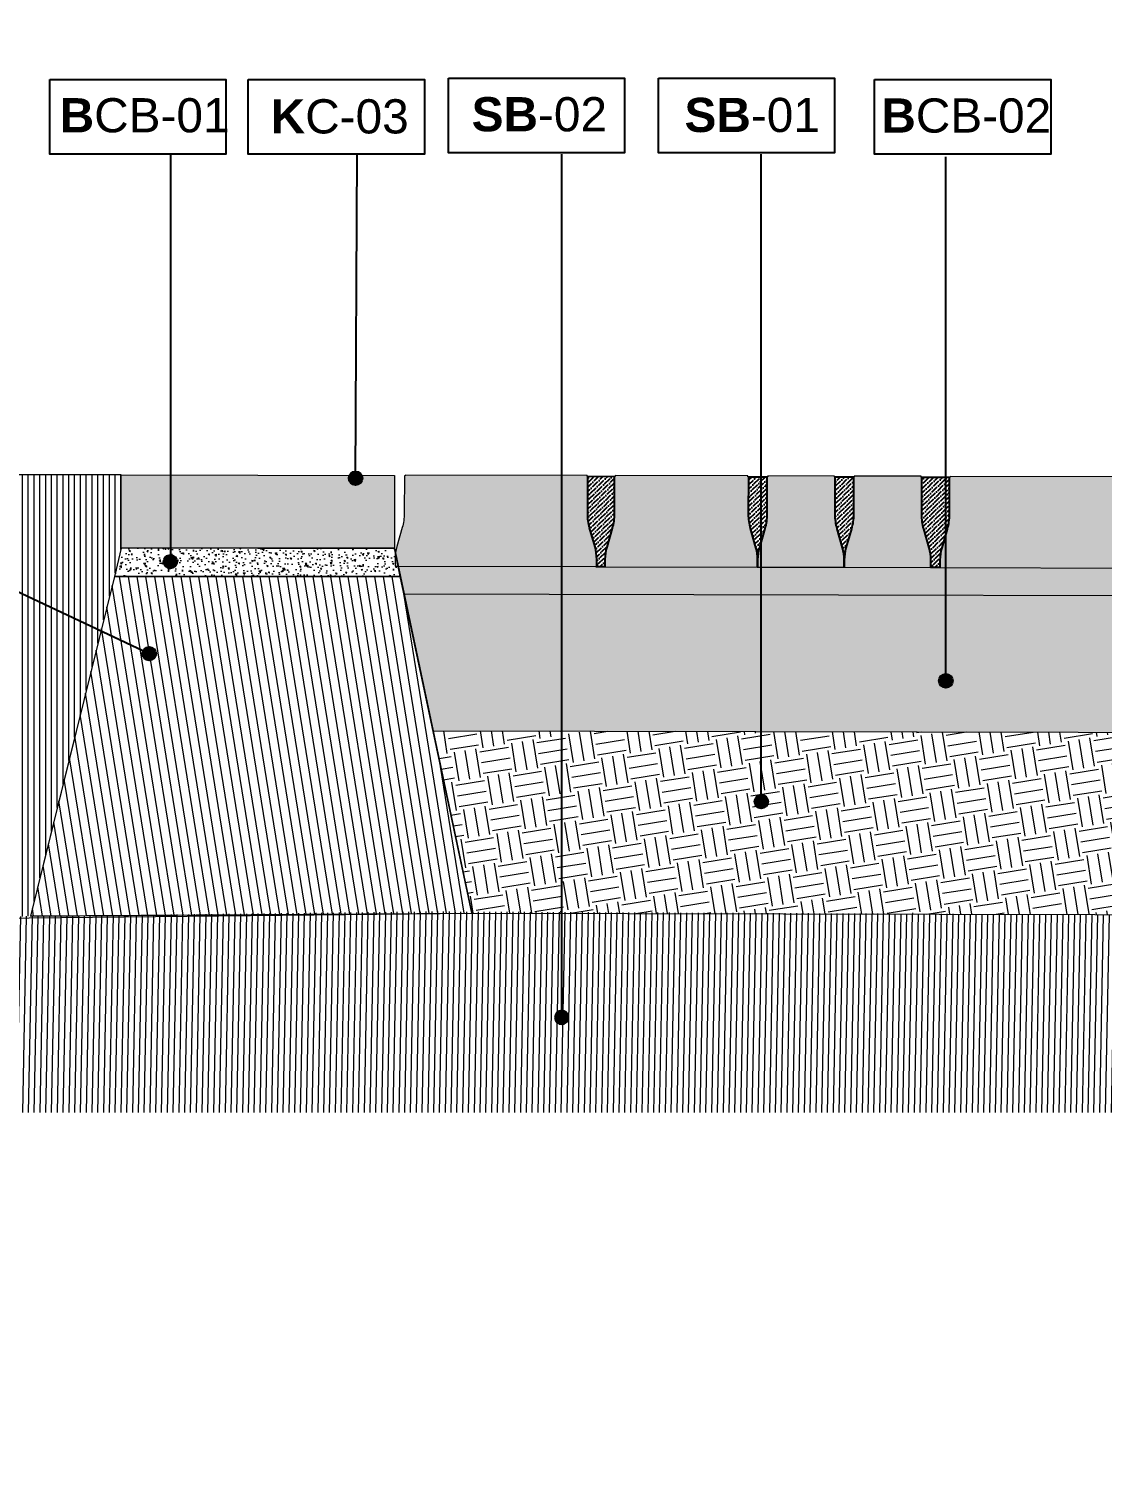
# Model space of a CAD drawing. Header units: metres. Extents: x -325 to 301, y -147 to 149.
# Drawn here: x 23.929 to 25.106, y 75.306 to 76.882 of the extents above; entities that cross this region are included whole.
import ezdxf

# ---------------------------------------------------------------- set-up
doc = ezdxf.new("R2010")
doc.units = ezdxf.units.M
doc.layers.add('-aux', color=50, linetype='Continuous', plot=False)
doc.layers.add('-AUX_MON', color=3, linetype='Continuous', plot=False)
for name, color, linetype, true_color in [('0-TX-1_25', 7, 'Continuous', 0x3f4f7f), ('3-TR-paviment fort', 7, 'Continuous', 0xd1d1d1), ('EIT_3 TR sorra', 7, 'Continuous', 0xd8ceb0)]:
    doc.layers.add(name, color=color, linetype=linetype, true_color=true_color)
for name, color, linetype, lineweight, true_color in [('03-TR-Paviment_01_Compacted Ground', 7, 'Continuous', 5, 0xc5a967), ('03-TR-Paviment_05_Open Joint Precast Pavements', 7, 'Continuous', 5, 0xb3b3b3), ('3-TR tot_u', 7, 'Continuous', 5, 0x787878)]:
    doc.layers.add(name, color=color, linetype=linetype, lineweight=lineweight, true_color=true_color)
for name, color, linetype, lineweight in [('1-CM', 7, 'Continuous', 0), ('3-TR Formigó', 252, 'Continuous', 0), ('3-TR Seleccionat', 44, 'Continuous', 0), ('3-TR Tot-u', 37, 'Continuous', 0)]:
    doc.layers.add(name, color=color, linetype=linetype, lineweight=lineweight)
doc.layers.add('A-KEYPLAN_HATCH', color=7, linetype='Continuous')
doc.layers.add('A_TEXT_2', color=7, linetype='Continuous')
doc.styles.get("Standard").update_dxf_attribs({"font": 'arial.ttf'})

# ---------------------------------------------------------------- blocks, each defined once
blk = doc.blocks.new('hatch keyplan 2')
at = {"layer": 'A-KEYPLAN_HATCH'}
blk.add_lwpolyline([(0, 0.005476596624248486), (0.012874798693294, 0.005476596623793739), (0.012874798693294, -2.273736754432321e-13), (0, 0)], close=True, dxfattribs=at)
blk = doc.blocks.new('hatch keyplan')
at = {"layer": 'A-KEYPLAN_HATCH'}
blk.add_blockref('hatch keyplan 2', (1.430579833341536, 0.8521467901477053), dxfattribs=at)
blk = doc.blocks.new('SB-01')
at = {"layer": 'A-KEYPLAN_HATCH'}
blk.add_blockref('hatch keyplan', (-1.430579833341536, -0.8521467901477053), dxfattribs=at)
at = {"layer": 'A_TEXT_2', "insert": (-0.0007977307988561444, 0.004032374434375541), "char_height": 0.0025, "attachment_point": 1}
blk.add_mtext_dynamic_manual_height_columns('\\pi0.00271;{\\fArial|b1|i0|c0|p34;SB}-01', width=0.01456192034901793, gutter_width=0.015, heights=[0], dxfattribs=at)
blk = doc.blocks.new('B-CB02')
at = {"layer": 'A-KEYPLAN_HATCH'}
blk.add_blockref('hatch keyplan', (-1.430579833341536, -0.8521467901477053), dxfattribs=at)
at = {"layer": 'A_TEXT_2', "insert": (-0.0007977308478888112, 0.004087061300781514), "char_height": 0.0025, "attachment_point": 1}
blk.add_mtext_dynamic_manual_height_columns('\\pi0.00129;{\\fArial|b1|i0|c0|p34;B}CB-02', width=0.01456192034901793, gutter_width=0.015, heights=[0], dxfattribs=at)
blk = doc.blocks.new('SB-02')
at = {"layer": 'A-KEYPLAN_HATCH'}
blk.add_blockref('hatch keyplan', (-1.430579833341138, -0.8521467901475916), dxfattribs=at)
at = {"layer": 'A_TEXT_2', "insert": (-0.0007977306930945227, 0.004083503112326525), "char_height": 0.0025, "attachment_point": 1}
blk.add_mtext_dynamic_manual_height_columns('\\pi0.00249;{\\fArial|b1|i0|c0|p34;SB}-02', width=0.01456192034901793, gutter_width=0.015, heights=[0], dxfattribs=at)
blk = doc.blocks.new('B-CB01')
at = {"layer": 'A-KEYPLAN_HATCH'}
blk.add_blockref('hatch keyplan', (-1.430579833341536, -0.8521467901477052), dxfattribs=at)
at = {"layer": 'A_TEXT_2', "insert": (-0.0007977308478921419, 0.004105509799023688), "char_height": 0.0025, "attachment_point": 1}
blk.add_mtext_dynamic_manual_height_columns('\\pi0.00152;{\\fArial|b1|i0|c0|p34;B}CB-01', width=0.01456192034901793, gutter_width=0.015, heights=[0], dxfattribs=at)
blk = doc.blocks.new('POINT')
at = {"layer": '0-TX-1_25'}
h = blk.add_hatch(dxfattribs=at)
h.set_pattern_fill('ANGLE', color=256)
h.set_pattern_definition([(0, (-83.74681484067048, -12.72584030761209), (0, 6.985), [5.08, -1.905]), (90, (-83.74681484067048, -12.72584030761209), (-6.985, 4.277078946022131e-16), [5.08, -1.905])])
edge = h.paths.add_edge_path()
edge.add_arc((0, 0), 0.0075, 0, 360)
h = blk.add_hatch(color=256, dxfattribs=at)
h.dxf.hatch_style = 1
edge = h.paths.add_edge_path()
edge.add_arc((0, 0), 0.0075, 0, 360)
blk.add_circle((0, 0), 0.0075, dxfattribs=at)
blk = doc.blocks.new('K02')
at = {"layer": 'A-KEYPLAN_HATCH'}
blk.add_blockref('hatch keyplan', (-1.430579833245696, -0.8521467901477054), dxfattribs=at)
at = {"layer": 'A_TEXT_2', "insert": (-0.0007977307987558913, 0.004020148496218123), "char_height": 0.0025, "attachment_point": 1}
blk.add_mtext_dynamic_manual_height_columns('\\pi0.00244;{\\fArial|b1|i0|c0|p34;K}C-03', width=0.01456192034901793, gutter_width=0.015, heights=[0], dxfattribs=at)

msp = doc.modelspace()

# ---------------------------------------------------------------- hatches: boundary and pattern name
at = {"layer": '03-TR-Paviment_01_Compacted Ground'}
h = msp.add_hatch(dxfattribs=at)
h.set_pattern_fill('ANSI31', color=256, scale=0.002, angle=225, style=0)
h.set_pattern_definition([(270, (-4.849695607375455, -6.5043797760286), (0.006350000000000001, -8.673617379884035e-19), [])])
h.paths.add_polyline_path([(22.61080998752722, 76.39306014370344), (24.03026824687275, 76.39252518765456), (24.0305061165088, 76.31252455911701), (23.93085806029906, 75.90847544553577), (22.61080998752722, 75.89305985457308)])
at = {"layer": '03-TR-Paviment_05_Open Joint Precast Pavements'}
h = msp.add_hatch(color=256, dxfattribs=at)
h.dxf.hatch_style = 1
edge = h.paths.add_edge_path()
edge.add_line((24.55192987463048, 76.2919376604349), (24.55194936814329, 76.3001334159725))
edge.add_arc((24.50353194535089, 76.30024856498079), 0.0484175597190922, 359.8637362467654, 375.8627553731544)
edge.add_line((24.55010572523421, 76.31348272972708), (24.54420842724463, 76.33423654968819))
edge.add_arc((24.59917690908976, 76.34985610675189), 0.05714459343826128, 179.8637335127056, 195.8627526389885, ccw=False)
edge.add_line((24.54203247726506, 76.34999201354539), (24.5421302852275, 76.39111717139339))
edge.add_line((24.5421302852275, 76.39111717139339), (24.5413330819512, 76.39111906663483))
edge.add_line((24.5413330819512, 76.39111906663483), (24.54133508895135, 76.39196314011669))
edge.add_line((24.54133508895135, 76.39196314011669), (24.34176420495456, 76.39243778121626))
edge.add_line((24.34176420495456, 76.39243778121626), (24.34176219655743, 76.39159370726874))
edge.add_line((24.34176219655743, 76.39159370726874), (24.34096499374678, 76.39159560623547))
edge.add_line((24.34096499374678, 76.39159560623547), (24.34086718671566, 76.350470446292))
edge.add_arc((24.28372275557643, 76.35060634960404), 0.05714459274451294, 343.8647178754501, 359.86373700173243, ccw=False)
edge.add_line((24.33861632021686, 76.33472551080366), (24.33262037095225, 76.31399997324651))
edge.add_arc((24.37913067016737, 76.30054443055818), 0.04841755427650572, 163.8647150189116, 179.8637341453007)
edge.add_line((24.33071325282177, 76.30065958132936), (24.33069376117161, 76.29246382602459))
edge.add_line((24.33069376117161, 76.29246382602459), (24.55192987463048, 76.2919376604349))
h = msp.add_hatch(color=256, dxfattribs=at)
h.dxf.hatch_style = 1
edge = h.paths.add_edge_path()
edge.add_line((24.72840486961028, 76.29144442548012), (24.72842436079478, 76.29964018148338))
edge.add_arc((24.68000694188454, 76.2997553400831), 0.04841755585976164, 359.8637248856966, 375.8627440120854)
edge.add_line((24.72658072067967, 76.31298949453948), (24.72068342175877, 76.33374331450058))
edge.add_arc((24.77565190324117, 76.3493628681343), 0.05714459215181739, 179.8637303040263, 195.8627494303093, ccw=False)
edge.add_line((24.71850747271052, 76.34949877812495), (24.71860527881032, 76.39062393597295))
edge.add_line((24.71860527881032, 76.39062393597295), (24.71780807553401, 76.39062583191289))
edge.add_line((24.71780807553401, 76.39062583191289), (24.71781008393114, 76.39146990516191))
edge.add_line((24.71781008393114, 76.39146990516191), (24.57198462524062, 76.3918167236351))
edge.add_line((24.57198462524062, 76.3918167236351), (24.57198261917179, 76.39097264759211))
edge.add_line((24.57198261917179, 76.39097264759211), (24.57118541496417, 76.39097454795582))
edge.add_line((24.57118541496417, 76.39097454795582), (24.57108760793304, 76.34984938661536))
edge.add_arc((24.51394318520761, 76.3499852961783), 0.05714458434561086, 343.8647115879657, 359.86373071424816, ccw=False)
edge.add_line((24.56883674003726, 76.33410445368817), (24.56284079263529, 76.31337891519969))
edge.add_arc((24.60935108889959, 76.29992336954705), 0.04841755226571502, 163.8647106787937, 179.863729805183)
edge.add_line((24.56093367357349, 76.30003852398103), (24.56091418052634, 76.29184276890909))
edge.add_line((24.56091418052634, 76.29184276890909), (24.72840486961028, 76.29144442548012))
h = msp.add_hatch(color=256, dxfattribs=at)
h.dxf.hatch_style = 1
edge = h.paths.add_edge_path()
edge.add_line((24.82336767698249, 76.29121500929786), (24.82338717002964, 76.29941076483546))
edge.add_arc((24.77496974332812, 76.2995259160826), 0.04841756363352055, 359.8637336083928, 375.8627527347822)
edge.add_line((24.82154352758622, 76.3127600797542), (24.81564622913098, 76.33351389831832))
edge.add_arc((24.87061470812821, 76.3491334516028), 0.05714458966582783, 179.863730648269, 195.8627497745513, ccw=False)
edge.add_line((24.81347028008273, 76.3492693612442), (24.81356808804518, 76.39039451792804))
edge.add_line((24.81356808804518, 76.39039451792804), (24.81277088476887, 76.39039641573062))
edge.add_line((24.81277088476887, 76.39039641573062), (24.81277289223468, 76.39124048967814))
edge.add_line((24.81277289223468, 76.39124048967814), (24.73947530547699, 76.39141481230935))
edge.add_line((24.73947530547699, 76.39141481230935), (24.7394732966142, 76.39057073859466))
edge.add_line((24.7394732966142, 76.39057073859466), (24.73867609380355, 76.39057263849271))
edge.add_line((24.73867609380355, 76.39057263849271), (24.73857828677243, 76.34944747668659))
edge.add_arc((24.68143386534104, 76.34958338305239), 0.05714458304395961, 343.86471479047367, 359.8637339167563, ccw=False)
edge.add_line((24.73632741980797, 76.33370254399223), (24.730331472406, 76.3129770043396))
edge.add_arc((24.77684176760907, 76.29952145714658), 0.04841755167437702, 163.8647085787732, 179.8637277051623)
edge.add_line((24.72842435287854, 76.29963661335377), (24.7284048621597, 76.29144085851466))
edge.add_line((24.7284048621597, 76.29144085851466), (24.82336767698249, 76.29121500929786))
h = msp.add_hatch(color=256, dxfattribs=at)
h.dxf.hatch_style = 1
edge = h.paths.add_edge_path()
edge.add_line((24.91833051089739, 76.29099622835373), (24.91835000487587, 76.29919198342567))
edge.add_arc((24.86993257853708, 76.29930713124284), 0.04841756326263924, 359.8637376662815, 375.8627567926698)
edge.add_line((24.91650636150112, 76.31254129811158), (24.91060906351155, 76.33329511690853))
edge.add_arc((24.96557754499394, 76.34891467054226), 0.05714459215181739, 179.8637303040263, 195.8627494303093, ccw=False)
edge.add_line((24.9084331144633, 76.3490505805329), (24.90853092196008, 76.39017573698392))
edge.add_line((24.90853092196008, 76.39017573698392), (24.90773371868378, 76.39017763432084))
edge.add_line((24.90773371868378, 76.39017763432084), (24.90773572661525, 76.39102170756986))
edge.add_line((24.90773572661525, 76.39102170756986), (24.83443813985756, 76.39119603136523))
edge.add_line((24.83443813985756, 76.39119603136523), (24.83443613146042, 76.39035195648638))
edge.add_line((24.83443613146042, 76.39035195648638), (24.83363892818412, 76.39035385708293))
edge.add_line((24.83363892818412, 76.39035385708293), (24.83354112115299, 76.34922869457831))
edge.add_arc((24.77639670078283, 76.34936459940376), 0.05714458197907877, 343.86471633237176, 359.86373545865416, ccw=False)
edge.add_line((24.8312902546542, 76.33348376211678), (24.8252943063209, 76.31275822316265))
edge.add_arc((24.87180460198964, 76.29930267928319), 0.04841755120083587, 163.8647124986113, 179.8637316250004)
edge.add_line((24.82338718772477, 76.29941783217681), (24.8233676960746, 76.2912220780362))
edge.add_line((24.8233676960746, 76.2912220780362), (24.91833051089739, 76.29099622835373))
h = msp.add_hatch(color=256, dxfattribs=at)
h.dxf.hatch_style = 1
edge = h.paths.add_edge_path()
edge.add_line((25.14956659852138, 76.29044627399152), (25.14958609110287, 76.29864202952912))
edge.add_arc((25.10116866960452, 76.29875718173456), 0.04841755843264849, 359.8637324597371, 375.8627515861262)
edge.add_line((25.14774244912511, 76.31199134305088), (25.14184515020421, 76.33274516231349))
edge.add_arc((25.19681363417178, 76.34836471629646), 0.05714459463781036, 179.8637299597835, 195.8627490860664, ccw=False)
edge.add_line((25.13966920115596, 76.34850062663635), (25.13976700865274, 76.38962578471718))
edge.add_line((25.13976700865274, 76.38962578471718), (25.1389698058421, 76.38962768019145))
edge.add_line((25.1389698058421, 76.38962768019145), (25.13897181284225, 76.39047175367331))
edge.add_line((25.13897181284225, 76.39047175367331), (24.9394009283798, 76.39094639454005))
edge.add_line((24.9394009283798, 76.39094639454005), (24.93939892044833, 76.3901023203597))
edge.add_line((24.93939892044833, 76.3901023203597), (24.93860171763768, 76.39010421886077))
edge.add_line((24.93860171763768, 76.39010421886077), (24.93850391060656, 76.34897905961579))
edge.add_arc((24.88135947817328, 76.34911496612496), 0.05714459404616398, 343.8647146729562, 359.86373379923896, ccw=False)
edge.add_line((24.93625304317644, 76.33323412389463), (24.93025709484315, 76.31250858540615))
edge.add_arc((24.97676739322988, 76.29905304283423), 0.04841755344839514, 163.8647148788183, 179.8637340052075)
edge.add_line((24.92834997671267, 76.29916819372183), (24.92833048459685, 76.29097243911555))
edge.add_line((24.92833048459685, 76.29097243911555), (25.14956659852138, 76.29044627399152))
at = {"layer": '3-TR Formigó'}
h = msp.add_hatch(dxfattribs=at)
h.set_pattern_fill('ANSI31', color=256, scale=0.003, angle=234.1752438963392, style=0)
h.set_pattern_definition([(279.1752438963392, (27.1144553489675, 75.99228716552987), (0.009403130041245794, 0.001518805592372136), [])])
h.paths.add_polyline_path([(24.33637676665626, 76.28097248697269), (24.02286818433286, 76.28100495537426), (23.93085806029906, 75.90847544553577), (24.41478590104988, 75.9118312670863)])
at = {"layer": '3-TR Seleccionat'}
h = msp.add_hatch(dxfattribs=at)
h.set_pattern_fill('ANSI31', color=256, scale=0.002, angle=223.8682194563586, style=0)
h.set_pattern_definition([(268.8682194563586, (428160.3410399841, -659345.7728805491), (-0.006348761178338337, 0.0001254252782496586), [])])
h.paths.add_polyline_path([(25.61080998752722, 75.90783126786255), (25.61080998752722, 75.69306014370343), (22.61080998752722, 75.69306014370343), (22.61080998752722, 75.89305985457308), (24.37148724377655, 75.91362113636235)])
at = {"layer": '3-TR Tot-u'}
h = msp.add_hatch(dxfattribs=at)
h.set_pattern_fill('EARTH', color=256, scale=0.005, angle=-80.8247561036608, style=0)
h.set_pattern_definition([(279.1752438963392, (-9.790650092076557, -4.562816264586601), (0.03640645211205976, -0.02628108149624554), [0.03175, -0.03175]), (279.1752438963392, (-9.778896179525002, -4.56091775759613), (0.03640645211205976, -0.02628108149624554), [0.03175, -0.03175]), (279.1752438963392, (-9.76714226697344, -4.559019250605672), (0.03640645211205976, -0.02628108149624554), [0.03175, -0.03175]), (9.175243896339197, (-9.762591460459436, -4.5623043857927), (0.02628108149624554, 0.03640645211205976), [0.03175, -0.03175]), (9.175243896339197, (-9.760692953468972, -4.574058298344255), (0.02628108149624554, 0.03640645211205976), [0.03175, -0.03175]), (9.175243896339197, (-9.758794446478507, -4.58581221089581), (0.02628108149624554, 0.03640645211205976), [0.03175, -0.03175])])
h.paths.add_polyline_path([(24.37254828073583, 76.11192737810632), (24.41478590104988, 75.9118312670863), (24.49867334750376, 75.91164139998747), (25.6107564615744, 75.90917191359101), (25.61086351348003, 76.10917218357159)])
at = {"layer": '3-TR tot_u'}
h = msp.add_hatch(dxfattribs=at)
h.set_pattern_fill('AR-CONC', color=256, scale=9e-05, angle=90.26641431039367)
h.set_pattern_definition([(140.2664143103937, (-59.40835763809012, 53.48570681333907), (0.001358261347982061, 0.01640311316296629), [0.0017145, -0.0188595]), (85.26641431039367, (-59.40835763809012, 53.48570681333907), (-0.01718018148039424, -0.003251827319955159), [0.0013716, -0.0150876525753]), (190.7178590103937, (-59.4082444499506, 53.48707373504705), (-0.01582191943130427, 0.01315128580300938), [0.001457100792, -0.016028122014]), (136.4506143103937, (-59.41292958866528, 53.48568555449857), (0.003670327151181657, 0.02441444385953116), [0.00257175, -0.02828925]), (186.9019719203937, (-59.41262373052042, 53.48772008966876), (-0.02236745963156911, 0.02126259792724011), [0.0021856520826, -0.0240422047344]), (81.45056548039366, (-59.41292958866528, 53.48568555449857), (-0.02236745963047776, 0.02126259792845786), [0.0020573970363, -0.0226313758728]), (111.2664143103937, (-59.41179723044176, 53.48797684449628), (0.009140320580882877, 0.01368794375791834), [0.0017145, -0.0188595]), (56.2664143103937, (-59.41179723044176, 53.48797684449628), (-0.01660260073058194, 0.005485043237329697), [0.0013716, -0.0150876]), (161.7178593103937, (-59.41103553705541, 53.48911750647561), (-0.007462280235117282, 0.01917298696442482), [0.001457100791999997, -0.01602809438399995]), (127.7664143103937, (-59.40835763809012, 53.48570681333907), (-0.007611163754578943, 0.0002425866008496274), [0, -0.01490472, 0, -0.0153162, 0, -0.01514475]), (97.76641431039367, (-59.40835763809012, 53.48570681333907), (-0.009044117031634472, 0.005971780936707849), [0, -0.00873252, 0, -0.01456182, 0, -0.005772150000000001]), (57.76641431039366, (-59.40833393448297, 53.48060908844777), (0.0004588392826058817, 0.01220541901602734), [0, -0.005715, 0, -0.0178308, 0, -0.0236601]), (47.76641431039366, (-59.40832330506272, 53.47832311316019), (-0.002350348719380294, 0.0133208416991804), [0, -0.0074295, 0, -0.01184148, 0, -0.0168021])])
h.paths.add_polyline_path([(24.33637676665626, 76.28097248697269), (24.33026765431407, 76.31222696665229), (24.03026785947085, 76.31222698108778), (24.02286818433286, 76.28100495537426)])
h = msp.add_hatch(dxfattribs=at)
h.set_pattern_fill('AR-CONC', color=256, scale=0.0002, angle=90.26641431039367)
h.set_pattern_definition([(140.2664143103937, (-8.96527029979784, 4.825778376293727), (0.003018358551071247, 0.03645136258436954), [0.00381, -0.04191]), (85.26641431039367, (-8.96527029979784, 4.825778376293727), (-0.03817818106754276, -0.007226282933233686), [0.003048, -0.033528116834]), (190.7178590103937, (-8.965018770598892, 4.828815980089217), (-0.03515982095845395, 0.02922507956224307), [0.00323800176, -0.03561804892000001]), (136.4506143103937, (-8.975430189964865, 4.825731134425951), (0.00815628255818146, 0.05425431968784703), [0.005715, -0.062865]), (186.9019719203937, (-8.974750505198497, 4.830252323693031), (-0.04970546584793135, 0.04725021761608914), [0.004857004628, -0.053427121632]), (81.45056548039366, (-8.975430189964865, 4.825731134425951), (-0.04970546584550613, 0.04725021761879526), [0.004571993414, -0.050291946384]), (111.2664143103937, (-8.972913838356991, 4.830822889976403), (0.02031182351307306, 0.03041765279537408), [0.00381, -0.04191]), (56.2664143103937, (-8.972913838356991, 4.830822889976403), (-0.03689466829018208, 0.01218898497184377), [0.003048, -0.033528]), (161.7178593103937, (-8.97122118638735, 4.833357694374911), (-0.01658284496692729, 0.04260663769872181), [0.003238001759999998, -0.03561798751999996]), (127.7664143103937, (-8.96527029979784, 4.825778376293727), (-0.01691369723239765, 0.0005390813352213942), [0, -0.0331216, 0, -0.034036, 0, -0.033655]), (97.76641431039367, (-8.96527029979784, 4.825778376293727), (-0.02009803784807661, 0.01327062430379522), [0, -0.0194056, 0, -0.0323596, 0, -0.012827]), (57.76641431039366, (-8.965217625115269, 4.814450098757504), (0.001019642850235293, 0.02712315336894964), [0, -0.0127, 0, -0.039624, 0, -0.052578]), (47.76641431039366, (-8.965194004181381, 4.809370153673981), (-0.005222997154178432, 0.02960187044262312), [0, -0.01651, 0, -0.0263144, 0, -0.037338])])
h.paths.add_polyline_path([(24.34126020922143, 76.26199858881485), (25.6107564615744, 76.2591728100759), (25.61086351348003, 76.10917218357159), (24.37254828073583, 76.11192737810632)])
at = {"layer": '3-TR-paviment fort'}
msp.add_hatch(color=256, dxfattribs=at).paths.add_polyline_path([(24.03026824687275, 76.39252518765456), (24.33026763391807, 76.39193062865021), (24.33026770930929, 76.31193047138902), (24.0305061165088, 76.3125245591167)])
at = {"layer": 'EIT_3 TR sorra'}
h = msp.add_hatch(dxfattribs=at)
h.set_pattern_fill('ANSI36', color=256, scale=0.001075000000000009, angle=-0.7037206618616451, style=0, double=1)
h.set_pattern_definition([(44.29627933813831, (-4.778250480251554, 6.144557848116065), (0.001891461180019339, 0.006614238622742778), [0.00853281250000006, -0.001706562500000013, 0, -0.001706562500000013])])
edge = h.paths.add_edge_path()
edge.add_line((24.5609141642282, 76.29183589854246), (24.55192968464067, 76.29185726541063))
edge.add_line((24.55192968464067, 76.29185726541063), (24.55194917535951, 76.30005302094823))
edge.add_arc((24.50252471158434, 76.30010946730744), 0.0494244960081035, 359.9345640498967, 375.9335831760089)
edge.add_line((24.55005034646561, 76.31367762248), (24.54415304614773, 76.33443144570073))
edge.add_arc((24.59919915380726, 76.34985803266638), 0.0571668921131192, 179.9462923903083, 195.6554464373113, ccw=False)
edge.add_line((24.54203228680959, 76.34991161945244), (24.54213010268828, 76.39104027418388))
edge.add_line((24.54213010268828, 76.39104027418388), (24.57118540565094, 76.39097117237715))
edge.add_line((24.57118540565094, 76.39097117237715), (24.57108758930659, 76.34984251578307))
edge.add_arc((24.51394316018697, 76.34997842275789), 0.05714459073362212, 343.8647141981484, 359.8637333244596, ccw=False)
edge.add_line((24.56883672187647, 76.33409758099323), (24.56284077354318, 76.31337204483306))
edge.add_arc((24.60935106719294, 76.29991650461633), 0.04841754824349488, 163.8647159982642, 179.8637351244766)
edge.add_line((24.56093365587836, 76.30003165454572), (24.5609141642282, 76.29183589854246))
edge.add_line((24.5609141642282, 76.29183589854246), (24.55091419378838, 76.29185968079572))
h = msp.add_hatch(dxfattribs=at)
h.set_pattern_fill('ANSI36', color=256, scale=0.001075000000000009, angle=-0.7037206618616451, style=0, double=1)
h.set_pattern_definition([(44.29627933813831, (-4.873213287158105, 6.144787001898194), (0.001891461180019339, 0.006614238622742778), [0.00853281250000006, -0.001706562500000013, 0, -0.001706562500000013])])
edge = h.paths.add_edge_path()
edge.add_line((24.7284048621597, 76.29144085898032), (24.72842435474118, 76.29963661451792))
edge.add_arc((24.6800069388079, 76.29975176425155), 0.04841755286172247, 359.8637353691242, 375.8627544952362)
edge.add_line((24.72658071229776, 76.31298592640987), (24.72068341570517, 76.33373975009626))
edge.add_arc((24.77565189897447, 76.3493593090496), 0.0571445953247082, 179.8637349449599, 195.8627540711784, ccw=False)
edge.add_line((24.71850746525994, 76.34949521441912), (24.71860528253561, 76.39062386728791))
edge.add_line((24.71860528253561, 76.39062386728791), (24.73867610451376, 76.39057613071954))
edge.add_line((24.73867610451376, 76.39057613071954), (24.73857828723809, 76.34944747808358))
edge.add_arc((24.68143385066296, 76.34958338401066), 0.05714459818661387, 343.86471526643334, 359.86373439274473, ccw=False)
edge.add_line((24.73632741980797, 76.33370254119826), (24.73033147287166, 76.31297700480526))
edge.add_arc((24.7768417600242, 76.2995214604331), 0.04841754315703439, 163.8647091378449, 179.8637282640575)
edge.add_line((24.72842435380986, 76.29963661614774), (24.72840486262536, 76.29144085944598))
h = msp.add_hatch(dxfattribs=at)
h.set_pattern_fill('ANSI36', color=256, scale=0.001075000000000009, angle=-0.7037206618616451, style=0, double=1)
h.set_pattern_definition([(44.29627933813831, (-4.61075979116762, 6.144159311437662), (0.001891461180019339, 0.006614238622742778), [0.00853281250000006, -0.001706562500000013, 0, -0.001706562500000013])])
edge = h.paths.add_edge_path()
edge.add_line((24.82336767186021, 76.2912115114831), (24.8233871621134, 76.29940726655504))
edge.add_arc((24.7749697414426, 76.29952241864395), 0.04841755760481876, 359.8637325953043, 375.862751721416)
edge.add_line((24.82154352013564, 76.31275657984396), (24.81564622354304, 76.33351040259903))
edge.add_arc((24.87061470396445, 76.34912995777316), 0.05714459155227126, 179.8637320805235, 195.8627512067424, ccw=False)
edge.add_line((24.81347027402913, 76.34926586599057), (24.81356809083914, 76.39039451885937))
edge.add_line((24.81356809083914, 76.39039451885937), (24.8336389128173, 76.39034678485213))
edge.add_line((24.8336389128173, 76.39034678485213), (24.83354109554162, 76.34921812965503))
edge.add_arc((24.77639667139234, 76.34935403732834), 0.05714458576496215, 343.86471348595865, 359.8637326122693, ccw=False)
edge.add_line((24.8312902281115, 76.33347319626218), (24.82529428024387, 76.31274765870502))
edge.add_arc((24.87180457047714, 76.29929211221042), 0.0484175467062453, 163.8647077383073, 179.8637268645199)
edge.add_line((24.82338716071641, 76.29940726911617), (24.82336767139455, 76.29121151055178))
h = msp.add_hatch(dxfattribs=at)
h.set_pattern_fill('ANSI36', color=256, scale=0.001075000000000009, angle=-0.7037206618616451, style=0, double=1)
h.set_pattern_definition([(44.29627933813831, (-4.41083416826481, 6.143690895763839), (0.001891461180019339, 0.006614238622742778), [0.00853281250000006, -0.001706562500000013, 0, -0.001706562500000013])])
edge = h.paths.add_edge_path()
edge.add_line((24.92833047528362, 76.29096894619023), (24.91833050577512, 76.29099272890916))
edge.add_line((24.91833050577512, 76.29099272890916), (24.9183499960283, 76.29918848421393))
edge.add_arc((24.86993257913673, 76.29930363915072), 0.04841755383238221, 359.8637292145833, 375.8627483406948)
edge.add_line((24.91650635498187, 76.31253779657153), (24.91060905699229, 76.3332916200251))
edge.add_arc((24.96557753350458, 76.34891117296037), 0.05714458718006524, 179.8637309925551, 195.8627501187732, ccw=False)
edge.add_line((24.90843310794404, 76.34904708225248), (24.90853092428839, 76.39017573698392))
edge.add_line((24.90853092428839, 76.39017573698392), (24.93860171717202, 76.39010421932643))
edge.add_line((24.93860171717202, 76.39010421932643), (24.93850390036201, 76.34897556436216))
edge.add_arc((24.88135947170805, 76.34911146802344), 0.05714459026008165, 343.86471751934084, 359.8637366456515, ccw=False)
edge.add_line((24.93625303386321, 76.33323062957233), (24.93025708646124, 76.31250509248083))
edge.add_arc((24.97676737609896, 76.29904954775942), 0.04841754564136608, 163.864709558125, 179.8637286843374)
edge.add_line((24.92834996739944, 76.29916470312482), (24.92833047528362, 76.29096894619023))
edge.add_line((24.92833047528362, 76.29096894619023), (24.91833050577512, 76.29099272890916))
h = msp.add_hatch(dxfattribs=at)
h.set_pattern_fill('ANSI36', color=256, scale=0.001075000000000009, angle=-0.7037206618616451, style=0, double=1)
h.set_pattern_definition([(62.57232194835935, (48.30935785295983, 324.4776070967873), (-0.0002781454626811859, 0.006873748108251587), [0.008532812500000072, -0.001706562500000015, 0, -0.001706562500000015])])
h.paths.add_polyline_path([(24.33492087670907, 76.29231095471636), (24.341260209124, 76.26199857880336), (25.61080998752722, 76.25917281054203), (25.61080998752722, 76.28933429283194)])

# ---------------------------------------------------------------- linework, layer by layer
at = {"layer": '-aux'}
for points in [[(24.5609141642282, 76.29183589854246), (24.55192968464067, 76.29185726541063), (24.55194917535951, 76.30005302094823, 0.06992251114754273), (24.55005034646561, 76.31367762248), (24.54415304614773, 76.33443144570073, -0.06865166417030547), (24.54203228680959, 76.34991161945244), (24.54213010268828, 76.39104027418388), (24.57118540565094, 76.39097117237715), (24.57108758930659, 76.34984251578307, -0.0699225111484148), (24.56883672187647, 76.33409758099323), (24.56284077354318, 76.31337204483306, 0.06992251114798485), (24.56093365587836, 76.30003165454572), (24.5609141642282, 76.29183589854246), (24.55091419378838, 76.29185968079572)], [(24.72840486262536, 76.29144085944598), (24.7284048621597, 76.29144085898032), (24.72842435474118, 76.29963661451792, 0.06992251114754273), (24.72658071229776, 76.31298592640987), (24.72068341570517, 76.33373975009626, -0.06992251114800961), (24.71850746525994, 76.34949521441912), (24.71860528253561, 76.39062386728791), (24.73867610451376, 76.39057613071954), (24.73857828723809, 76.34944747808358, -0.0699225111484148), (24.73632741980797, 76.33370254119826), (24.73033147287166, 76.31297700480526, 0.06992251114798485), (24.72842435380986, 76.29963661614774), (24.72840486262536, 76.29144085944598), (24.7284048621597, 76.29144085898032)], [(24.82336767139455, 76.29121151055178), (24.82336767186021, 76.2912115114831), (24.8233871621134, 76.29940726655504, 0.06992251114754273), (24.82154352013564, 76.31275657984396), (24.81564622354304, 76.33351040259903, -0.06992251114800961), (24.81347027402913, 76.34926586599057), (24.81356809083914, 76.39039451885937), (24.8336389128173, 76.39034678485213), (24.83354109554162, 76.34921812965503, -0.0699225111484148), (24.8312902281115, 76.33347319626218), (24.82529428024387, 76.31274765870502, 0.06992251114798485), (24.82338716071641, 76.29940726911617), (24.82336767139455, 76.29121151055178), (24.82336767186021, 76.2912115114831)], [(24.92833047528362, 76.29096894619023), (24.91833050577512, 76.29099272890916), (24.9183499960283, 76.29918848421393, 0.06992251114754273), (24.91650635498187, 76.31253779657153), (24.91060905699229, 76.3332916200251, -0.06992251114800961), (24.90843310794404, 76.34904708225248), (24.90853092428839, 76.39017573698392), (24.93860171717202, 76.39010421932643), (24.93850390036201, 76.34897556436216, -0.0699225111484148), (24.93625303386321, 76.33323062957233), (24.93025708646124, 76.31250509248083, 0.06992251114798485), (24.92834996739944, 76.29916470312482), (24.92833047528362, 76.29096894619023), (24.91833050577512, 76.29099272890916)]]:
    msp.add_lwpolyline(points, format="xyb", dxfattribs=at)
at = {"layer": '-AUX_MON'}
for radius in [2.135556700202495, 1.984048339776649]:
    msp.add_circle((24.25637928558862, 76.12038588246159), radius, dxfattribs=at)
at = {"layer": '0-TX-1_25'}
for points in [[(24.06110913568675, 76.1964646994267), (23.80556745684946, 76.31645468645438), (23.80556745685702, 76.7442417592882)], [(24.08426946427859, 76.74424175928763), (24.08426946428032, 76.29738658371404)], [(24.28740148046615, 76.3888746342136), (24.28928750968718, 76.74424175929167)], [(24.51347593288859, 75.79748610441635), (24.51347593288857, 76.7442417592852)], [(24.73245926429434, 76.03426032482116), (24.73245926429434, 76.7442417592852)], [(24.93482460207418, 76.16669835834023), (24.93482460207418, 76.74134190893886)]]:
    msp.add_lwpolyline(points, dxfattribs=at)
at = {"layer": '1-CM'}
for p in [(22.61080998752722, 75.89305985457308), (23.93072723588011, 75.90890937126505)]:
    msp.add_line(p, (24.41478590104988, 75.9118312670863), dxfattribs=at)
for points in [[(24.03026824687275, 76.39252518765456), (22.61080998752722, 76.39252518765456)], [(24.03050611666747, 76.3125245591167), (24.33026770930929, 76.31193047138902)], [(24.33026770902987, 76.31222696665229), (24.38713574950305, 76.04282083876429)], [(24.34126020922143, 76.26199857833747), (25.61080998752722, 76.2591251360835)], [(23.98138779540126, 76.1130596437157), (23.93085806029906, 75.90847544553577)], [(24.37254828073583, 76.11192737810632), (25.61080998752722, 76.1091247518757)], [(24.38713574950305, 76.04282083876429), (24.41478590104988, 75.9118312670863)], [(24.41478590104988, 75.9118312670863), (25.61080998752722, 75.90912423959861)]]:
    msp.add_lwpolyline(points, dxfattribs=at)
for points in [[(24.33026770930929, 76.31193047138902), (24.0305061165088, 76.3125245591167), (24.03026824687275, 76.39252518765456), (24.33026763391807, 76.39193062865021)], [(24.33637676665626, 76.28097248697269), (24.33026765431407, 76.31222696665229), (24.03026785947085, 76.31222698108778), (24.02286818433286, 76.28100495537426)], [(24.33637676665626, 76.28097248697269), (24.02286818433286, 76.28100495537426), (23.93085806029906, 75.90847544553577), (24.41478590104988, 75.9118312670863)]]:
    msp.add_lwpolyline(points, close=True, dxfattribs=at)
for points in [[(24.55192987463048, 76.2919376604349), (24.55194936814329, 76.3001334159725, 0.06992251114875708), (24.55010572523421, 76.31348272972708), (24.54420842724463, 76.33423654968819, -0.0699225111482901), (24.54203247726506, 76.34999201354539), (24.5421302852275, 76.39111717139339), (24.5413330819512, 76.39111906663483), (24.54133508895135, 76.39196314011669), (24.34176420495456, 76.39243778121626), (24.34176219655743, 76.39159370726874), (24.34096499374678, 76.39159560623547), (24.34086718671566, 76.350470446292, -0.0699225111482901), (24.33861632021686, 76.33472551080366), (24.33262037095225, 76.31399997324651, 0.06992251114875708), (24.33071325282177, 76.30065958132936), (24.33069376117161, 76.29246382602459)], [(24.72840486961028, 76.29144442548012), (24.72842436079478, 76.29964018148338, 0.06992251114875708), (24.72658072067967, 76.31298949453948), (24.72068342175877, 76.33374331450058, -0.0699225111482901), (24.71850747271052, 76.34949877812495), (24.71860527881032, 76.39062393597295), (24.71780807553401, 76.39062583191289), (24.71781008393114, 76.39146990516191), (24.57198462524062, 76.3918167236351), (24.57198261917179, 76.39097264759211), (24.57118541496417, 76.39097454795582), (24.57108760793304, 76.34984938661536, -0.0699225111482901), (24.56883674003726, 76.33410445368817), (24.56284079263529, 76.31337891519969, 0.06992251114875708), (24.56093367357349, 76.30003852398103), (24.56091418052634, 76.29184276890909)], [(24.82336767698249, 76.29121500929786), (24.82338717002964, 76.29941076483546, 0.06992251114875708), (24.82154352758622, 76.3127600797542), (24.81564622913098, 76.33351389831832, -0.0699225111482901), (24.81347028008273, 76.3492693612442), (24.81356808804518, 76.39039451792804), (24.81277088476887, 76.39039641573062), (24.81277289223468, 76.39124048967814), (24.73947530547699, 76.39141481230935), (24.7394732966142, 76.39057073859466), (24.73867609380355, 76.39057263849271), (24.73857828677243, 76.34944747668659, -0.0699225111482901), (24.73632741980797, 76.33370254399223), (24.730331472406, 76.3129770043396, 0.06992251114875708), (24.72842435287854, 76.29963661335377), (24.7284048621597, 76.29144085851466)], [(24.91833051089739, 76.29099622835373), (24.91835000487587, 76.29919198342567, 0.06992251114875708), (24.91650636150112, 76.31254129811158), (24.91060906351155, 76.33329511690853, -0.0699225111482901), (24.9084331144633, 76.3490505805329), (24.90853092196008, 76.39017573698392), (24.90773371868378, 76.39017763432084), (24.90773572661525, 76.39102170756986), (24.83443813985756, 76.39119603136523), (24.83443613146042, 76.39035195648638), (24.83363892818412, 76.39035385708293), (24.83354112115299, 76.34922869457831, -0.0699225111482901), (24.8312902546542, 76.33348376211678), (24.8252943063209, 76.31275822316265, 0.06992251114875708), (24.82338718772477, 76.29941783217681), (24.8233676960746, 76.2912220780362)], [(25.14956659852138, 76.29044627399152), (25.14958609110287, 76.29864202952912, 0.06992251114875708), (25.14774244912511, 76.31199134305088), (25.14184515020421, 76.33274516231349, -0.0699225111482901), (25.13966920115596, 76.34850062663635), (25.13976700865274, 76.38962578471718), (25.1389698058421, 76.38962768019145), (25.13897181284225, 76.39047175367331), (24.9394009283798, 76.39094639454005), (24.93939892044833, 76.3901023203597), (24.93860171763768, 76.39010421886077), (24.93850391060656, 76.34897905961579, -0.0699225111482901), (24.93625304317644, 76.33323412389463), (24.93025709484315, 76.31250858540615, 0.06992251114875708), (24.92834997671267, 76.29916819372183), (24.92833048459685, 76.29097243911555)]]:
    msp.add_lwpolyline(points, format="xyb", close=True, dxfattribs=at)

# ---------------------------------------------------------------- block references
at = {"color": 244, "true_color": 0x991b1e, "xscale": 14.99999999999007, "yscale": 14.99999999999007, "zscale": 14.99999999999007}
msp.add_blockref('K02', (24.16974329450712, 76.74432139197899), dxfattribs=at)
at = {"layer": '0-TX-1_25', "xscale": 15, "yscale": 15, "zscale": 15}
for name, p in [('B-CB01', (23.95205925912632, 76.74424175928996)), ('SB-02', (24.38937692799927, 76.74569168445836)), ('SB-01', (24.61951772322708, 76.74569168446007)), ('B-CB02', (24.85670218832728, 76.74424175929354))]:
    msp.add_blockref(name, p, dxfattribs=at)
at = {"layer": '0-TX-1_25'}
for p in [(24.28740148046615, 76.3888746342136), (24.08426946428032, 76.29738658371404), (24.06110913568675, 76.1964646994267), (24.93482460207418, 76.16669835834023), (24.73245926429434, 76.03426032482116)]:
    msp.add_blockref('POINT', p, dxfattribs=at)
at = {"layer": '0-TX-1_25', "xscale": -1, "rotation": 1.131780543641376}
msp.add_blockref('POINT', (24.51347593288859, 75.79748610441635), dxfattribs=at)

doc.saveas('drawing.dxf')
